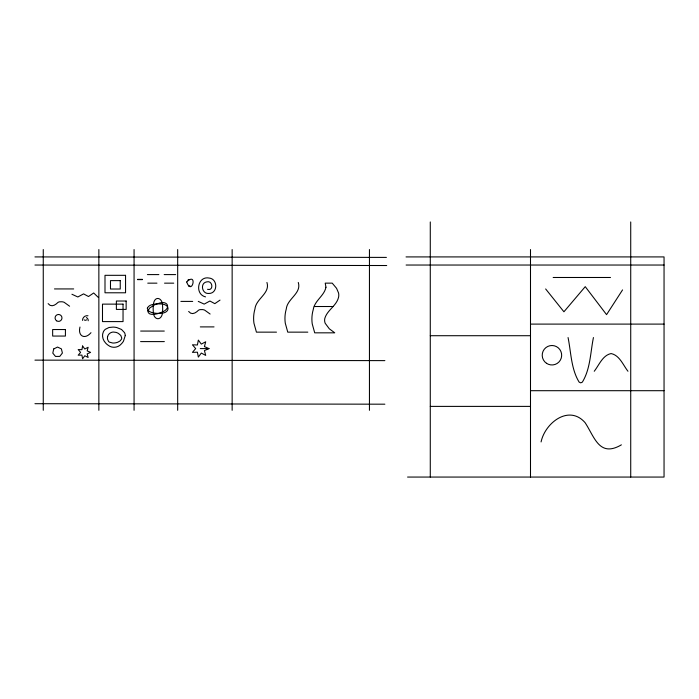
<?xml version="1.0" encoding="UTF-8"?>
<svg xmlns="http://www.w3.org/2000/svg" width="699" height="699" viewBox="0 0 699 699"><rect width="100%" height="100%" fill="white"/><g stroke="black" fill="none" stroke-linecap="round" stroke-linejoin="round"><path stroke-width="1.05" d="M79.966 327.045C77.624 336.193 84.894 339.932 90.975 332.707M593.434 337.547C590.41 352.383 590.437 368.95 582.337 382.143L580.747 382.851L579.156 382.143C571.057 368.95 571.083 352.383 568.06 337.547M186.703 282.029C192.05 296.612 197.878 271.203 186.729 281.915M541.078 441.934C545.037 422.895 568.986 404.205 585.098 422.668C594.491 436.858 599.261 457.836 621.385 444.844M622.556 289.902L606.566 314.646L585.246 286.66L563.927 311.789L545.648 288.949M594.237 371.265C599.069 365.123 602.59 355.284 611.101 353.563C619.611 355.284 623.132 365.123 627.964 371.265M187.856 280.15L188.311 279.836M220.019 300.107L214.829 303.654L209.91 301.016L204.178 304.109L198.263 301.383M188.503 279.722L189.246 279.46M208.984 348.591L204.431 350.592L205.707 355.398L201.303 353.082L198.341 357.084L197.406 352.191L192.426 352.366L195.668 348.591L192.426 344.808L197.406 344.983L198.341 340.098L201.303 344.1L205.707 341.776L204.431 346.59L208.984 348.591L200.272 348.591M190.294 286.179L189.394 286.127M406.04 256.917L664.05 256.917L664.05 477.059L407.569 477.059M406.102 265.035L664.05 265.035M147.393 274.593L158.856 274.593M164.178 274.593L175.65 274.593M553.154 277.486L610.507 277.486M137.485 279.364L142.447 279.364M137.485 279.626L142.447 279.626M147.751 283.156L156.952 283.156M164.536 283.156L173.736 283.156M54.47 288.932L73.675 288.932M180.884 301.409L192.679 301.409M314.314 306.512L333.012 306.512M530.497 324.1L664.05 324.1M200.316 326.896L214.034 326.896M140.639 331.064L164.291 331.064M276.481 332.147L256.428 332.147L253.938 323.174A34.172 34.172 0 0 1 254.943 308.984C255.904 298.665 270.469 293.379 266.931 282.457M307.813 332.147L287.761 332.147L285.279 323.174A34.172 34.172 0 0 1 286.275 308.984C287.237 298.665 301.811 293.379 298.272 282.457M430.278 335.712L530.497 335.712M140.586 341.601L164.344 341.601M530.497 390.697L664.05 390.697M430.278 406.39L530.497 406.39M34.95 256.917L386.407 257.407M34.95 265.035L386.704 265.524M34.95 360.134L384.869 360.623M34.95 403.699L384.869 404.188M189.176 286.083L188.45 285.795M205.523 296.874C194.436 294.314 197.555 275.817 209.027 278.027C218.062 278.744 218.018 293.729 208.669 293.475C201.801 294.069 199.809 282.763 206.93 281.837C212.863 280.308 213.85 291.203 207.533 289.307M71.927 294.253L77.842 296.979L83.583 293.886L88.493 296.525L93.683 292.977L98.236 297.346M188.651 311.448C191.736 315.555 195.816 312.934 198.507 310.234A4.98 4.98 0 0 1 200.028 309.64L202.509 309.587A9.279 9.279 0 0 1 204.615 310.085L210.119 314.034M48.135 303.628C51.21 307.735 55.3 305.113 57.982 302.414A4.98 4.98 0 0 1 59.511 301.819L61.984 301.767A9.279 9.279 0 0 1 64.098 302.265L69.594 306.214M630.725 221.941L630.725 477.059M530.497 249.552L530.497 477.059M430.278 221.941L430.278 477.059M369.448 249.552L369.448 410.304M232.147 249.552L232.147 410.304M177.677 249.552L177.677 410.304M134.068 249.552L134.068 410.304M98.856 249.552L98.856 410.304M43.259 249.552L43.259 410.304M86.589 319.801A1.765 1.765 0 0 1 84.212 319.862M86.344 317.573A3.119 3.119 0 0 1 88.188 320.762M82.517 320.387A4.631 4.631 0 0 1 87.978 315.756M125.243 335.607L123.47 341.199A15.99 15.99 0 0 1 121.329 343.925C118.061 347.875 111.989 348.443 108.048 345.175A15.002 15.002 0 0 1 105.619 343.026C102.849 340.116 101.538 335.52 103.382 331.789A7.593 7.593 0 0 1 105.374 329.281L109.009 327.499L113.107 327.097A19.284 19.284 0 0 1 116.812 327.569L121.495 329.447L124.509 332.645A6.78 6.78 0 0 1 125.2 334.978L125.243 335.607M147.34 308.189C147.489 312.191 152.871 312.872 155.982 313.292A23.539 23.539 0 0 0 159.853 313.292C170.748 313.668 170.748 303.558 159.853 303.943A23.539 23.539 0 0 0 155.982 303.943C152.889 304.353 148.642 304.886 147.34 308.189M153.343 305.69L153.238 306.686A23.539 23.539 0 0 0 153.238 310.548C152.863 321.444 162.972 321.444 162.596 310.548A23.539 23.539 0 0 0 162.596 306.686C163.155 296.988 153.597 294.891 153.343 305.69M325.952 287.228C324.292 295.913 314.55 300.561 313.222 309.657A34.172 34.172 0 0 0 312.226 323.855L314.707 332.829L334.76 332.829L329.316 328.81L325.192 323.279A8.318 8.318 0 0 1 324.843 318.272C327.307 309.998 336.586 305.804 338.561 297.258A10.354 10.354 0 0 0 338.552 292.977L336.569 288.329L332.217 283.139L325.218 283.139L325.952 287.228M147.873 310.88C147.83 315.581 154.697 314.498 157.703 313.668A23.539 23.539 0 0 0 161.329 312.348C171.701 308.975 168.249 299.478 158.131 303.558A23.539 23.539 0 0 0 154.505 304.886L149.708 308.023L147.873 310.88M82.604 346.014L81.905 349.683L78.174 349.552L80.603 352.383L78.174 355.214L81.905 355.083L82.604 358.753L84.824 355.747L88.135 357.486L87.174 353.877L90.59 352.383L87.174 350.881L88.135 347.272L84.824 349.011L82.604 346.014M53.709 348.958L52.801 353.135L55.501 356.438L59.765 356.403L62.394 353.039L61.398 348.888L57.536 347.071L53.709 348.958M107.637 336.49L107.559 336.866A6.151 6.151 0 0 0 107.629 339.461L108.494 341.304A3.845 3.845 0 0 0 109.394 342.143L112.827 343.043A13.473 13.473 0 0 0 117.808 342.213L120.088 340.955L121.46 339.216A3.233 3.233 0 0 0 121.713 337.932L120.805 335.459L118.472 333.449A10.869 10.869 0 0 0 115.99 332.383L113.317 332.042A6.186 6.186 0 0 0 108.231 335.066A5.47 5.47 0 0 0 107.751 336.123L107.637 336.49M125.558 275.319L104.999 275.319L104.999 292.785L125.558 292.785L125.558 275.319M120.245 280.622L110.486 280.622L110.486 289.019L120.245 289.019L120.245 280.622M126.143 301.024L116.383 301.024L116.383 309.421L126.143 309.421L126.143 301.024M123.041 304.126L102.491 304.126L102.491 321.601L123.041 321.601L123.041 304.126M65.418 329.535L52.652 329.535L52.652 336.062L65.418 336.062L65.418 329.535M546.487 363.288A9.725 9.725 0 0 0 561.646 355.931A9.725 9.725 0 0 0 547.693 346.486A9.725 9.725 0 0 0 546.487 363.288M56.584 320.797A3.46 3.46 0 0 0 61.975 318.176A3.46 3.46 0 0 0 57.012 314.821A3.46 3.46 0 0 0 56.584 320.797"/></g></svg>
